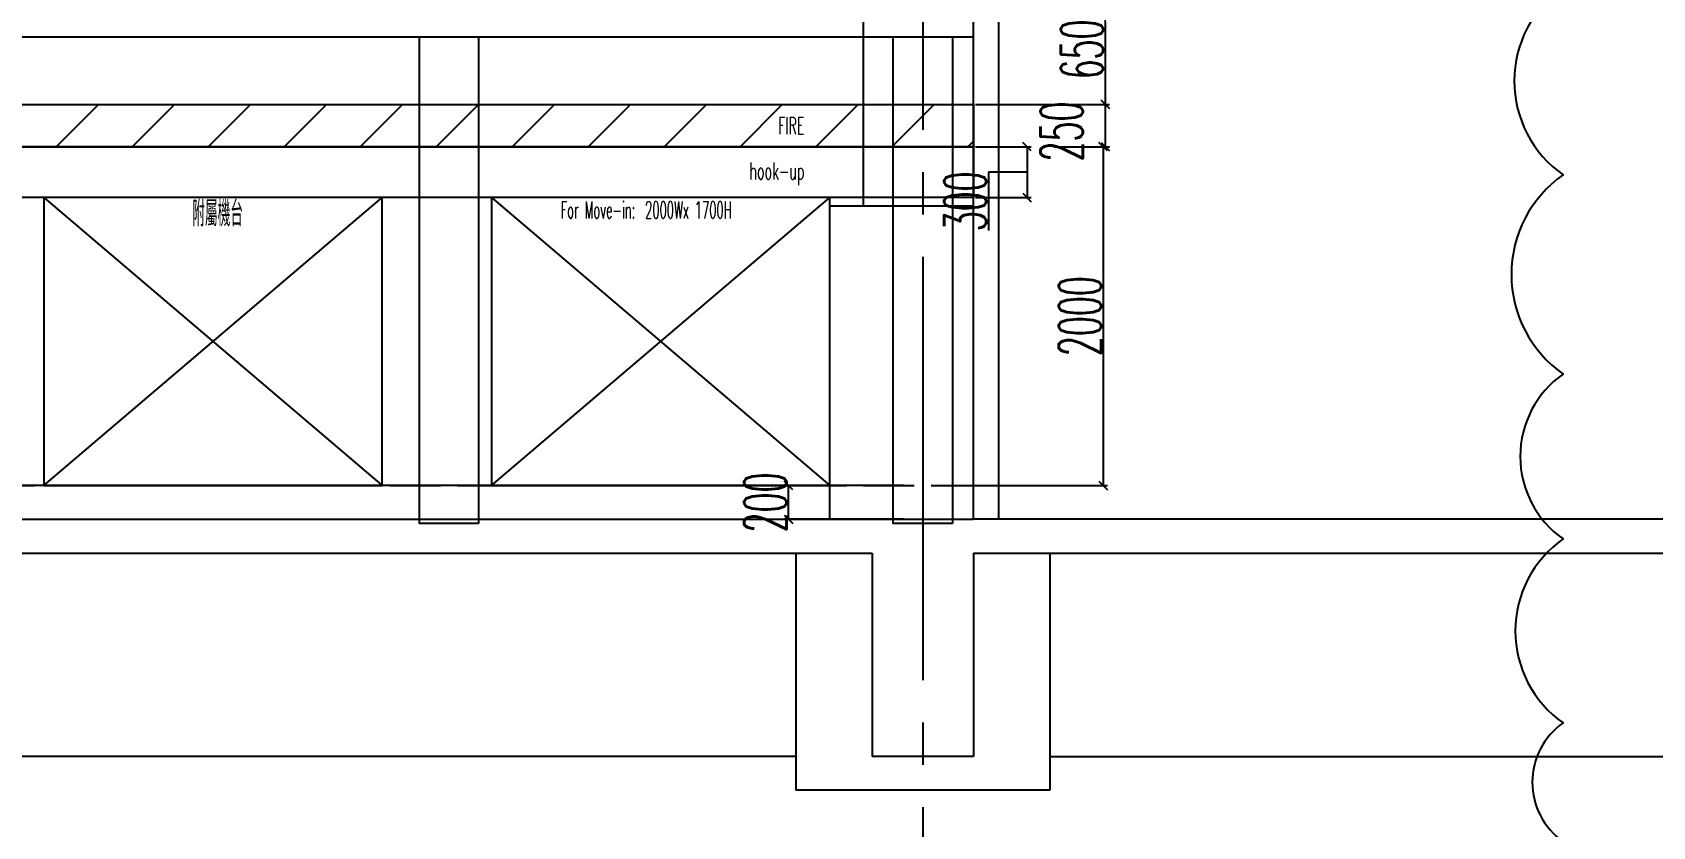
# Model space of a CAD drawing. Extents: x -18489 to 195597, y -1599 to 112111.
# Drawn here: x 22994 to 23951, y 26119 to 26588 of the extents above; entities that cross this region are included whole.
import ezdxf
from ezdxf.enums import TextEntityAlignment as Align
from ezdxf.xclip import XClip

# ---------------------------------------------------------------- set-up
doc = ezdxf.new("R2010")
doc.units = 0
doc.header["$LTSCALE"] = 100
doc.header["$XCLIPFRAME"] = 2
doc.linetypes.add('188K-SM-07-F10-MECH-CR PIPE-Y2257103$0$X-S-FAB_SL ALL$0$COL-CEN-LIN', pattern=[3.25, 2.5, -0.25, 0.25, -0.25])
doc.linetypes.add('188K-SM-07-F10-MECH-CR PIPE-Y2257103$0$X-S-FAB_SL ALL$0$HIDDEN', pattern=[0.4, 0.3, -0.1])
for name, color, linetype in [('188K-SM-07-F10-MECH-CR PIPE-Y2257103$0$0-dim', 7, 'Continuous'), ('188K-SM-07-F10-MECH-CR PIPE-Y2257103$0$0-FIRE', 1, 'Continuous'), ('188K-SM-07-F10-MECH-CR PIPE-Y2257103$0$0-hookupzoom', 4, 'Continuous'), ('188K-SM-07-F10-MECH-CR PIPE-Y2257103$0$H-TXT', 7, 'Continuous'), ('188K-SM-07-F10-MECH-CR PIPE-Y2257103$0$X-S-FAB_SL ALL$0$ASP_1', 1, 'Continuous'), ('188K-SM-07-F10-MECH-CR PIPE-Y2257103$0$X-S-FAB_SL ALL$0$ASP_3', 3, 'Continuous'), ('188K-SM-07-F10-MECH-CR PIPE-Y2257103$0$X-S-FAB_SL ALL$0$ASP_8', 8, 'Continuous'), ('188K-SM-07-F10-MECH-CR PIPE-Y2257103$0$X-S-FAB_SL ALL$0$BEAM-S', 2, 'Continuous'), ('188K-SM-07-F10-MECH-CR PIPE-Y2257103$0$X-S-FAB_SL ALL$0$CCL', 15, '188K-SM-07-F10-MECH-CR PIPE-Y2257103$0$X-S-FAB_SL ALL$0$COL-CEN-LIN'), ('188K-SM-07-F10-MECH-CR PIPE-Y2257103$0$X-S-FAB_SL ALL$0$HID', 5, '188K-SM-07-F10-MECH-CR PIPE-Y2257103$0$X-S-FAB_SL ALL$0$HIDDEN'), ('X-N-FAB-L10$0$4', 8, 'Continuous')]:
    doc.layers.add(name, color=color, linetype=linetype)
doc.styles.add('188K-SM-07-F10-MECH-CR PIPE-Y2257103$0$SPG', font='txt.shx', dxfattribs={"width": 0.55, "bigfont": '@chineset.shx'})
doc.styles.add('188K-SM-07-F10-MECH-CR PIPE-Y2257103$0$XCL-SEC 7-HVAC-PIPING-P-T13007$0$LK-TXT2-E', font='romans.shx', dxfattribs={"width": 0.8, "bigfont": 'chineset.shx'})
doc.dimstyles.new('188K-SM-07-F10-MECH-CR PIPE-Y2257103$0$DIMx5', dxfattribs={"dimscale": 5, "dimtxt": 5, "dimasz": 1, "dimexe": 0.5, "dimexo": 0.25, "dimgap": 0.25, "dimtad": 1, "dimdec": 1, "dimlfac": 10, "dimtxsty": '188K-SM-07-F10-MECH-CR PIPE-Y2257103$0$SPG', "dimblk": '188K-SM-07-F10-MECH-CR PIPE-Y2257103$0$_OBLIQUE', "dimcen": 2.5, "dimadec": 0, "dimazin": 0, "dimtfac": 1, "dimtdec": 1, "dimtmove": 0, "dimatfit": 3, "dimldrblk": '188K-SM-07-F10-MECH-CR PIPE-Y2257103$0$_OBLIQUE', "dimfxl": 1, "dimarcsym": 0})

# ---------------------------------------------------------------- blocks, each defined once
blk = doc.blocks.new('188K-SM-07-F10-MECH-CR PIPE-Y2257103$0$_OBLIQUE')
at = {"color": 0, "linetype": 'ByBlock', "lineweight": -2}
blk.add_line((-0.5, -0.5), (0.5, 0.5), dxfattribs=at)
blk = doc.blocks.new('*D2092')
at = {"layer": '188K-SM-07-F10-MECH-CR PIPE-Y2257103$0$0-dim', "color": 0, "lineweight": -2, "transparency": 16777216}
for p, q in [((23508.75, 26320.79), (23438.15, 26320.79)), ((23440.65, 26300.79), (23440.65, 26320.79)), ((23508.75, 26300.79), (23438.15, 26300.79))]:
    blk.add_line(p, q, dxfattribs=at)
at = {"layer": 'DefPoints', "color": 0, "transparency": 16777216}
for p in [(23440.65, 26320.79), (23510, 26320.79), (23510, 26300.79)]:
    blk.add_point(p, dxfattribs=at)
at = {"layer": '188K-SM-07-F10-MECH-CR PIPE-Y2257103$0$0-dim', "color": 0, "lineweight": -2, "transparency": 16777216, "xscale": 5, "yscale": 5, "zscale": 5}
for p, rotation in [((23440.65, 26320.79), 90), ((23440.65, 26300.79), 270)]:
    blk.add_blockref('188K-SM-07-F10-MECH-CR PIPE-Y2257103$0$_OBLIQUE', p, dxfattribs=dict(at, rotation=rotation))
at = {"layer": '188K-SM-07-F10-MECH-CR PIPE-Y2257103$0$0-dim', "color": 0, "transparency": 16777216, "insert": (23426.9, 26310.79), "char_height": 25, "attachment_point": 5, "rotation": 90, "style": '188K-SM-07-F10-MECH-CR PIPE-Y2257103$0$SPG'}
blk.add_mtext('200', dxfattribs=at)
blk = doc.blocks.new('*D2089')
at = {"color": 0, "lineweight": -2, "transparency": 16777216}
for p, q in [((23551.25, 26610.79), (23630.36, 26610.79)), ((23627.86, 26610.79), (23627.86, 26545.79)), ((23551.25, 26545.79), (23630.36, 26545.79))]:
    blk.add_line(p, q, dxfattribs=at)
at = {"layer": 'DefPoints', "color": 0, "transparency": 16777216}
for p in [(23550, 26610.79), (23550, 26545.79), (23627.86, 26545.79)]:
    blk.add_point(p, dxfattribs=at)
at = {"color": 0, "lineweight": -2, "transparency": 16777216, "xscale": 5, "yscale": 5, "zscale": 5}
for p, rotation in [((23627.86, 26610.79), 90), ((23627.86, 26545.79), 270)]:
    blk.add_blockref('188K-SM-07-F10-MECH-CR PIPE-Y2257103$0$_OBLIQUE', p, dxfattribs=dict(at, rotation=rotation))
at = {"color": 0, "transparency": 16777216, "insert": (23614.11, 26578.29), "char_height": 25, "attachment_point": 5, "rotation": 90, "style": '188K-SM-07-F10-MECH-CR PIPE-Y2257103$0$SPG'}
blk.add_mtext('650', dxfattribs=at)
blk = doc.blocks.new('*D2090')
at = {"color": 0, "lineweight": -2, "transparency": 16777216}
for p, q in [((23551.25, 26545.79), (23630.36, 26545.79)), ((23627.86, 26545.79), (23627.86, 26520.79)), ((23597.45, 26520.79), (23630.36, 26520.79))]:
    blk.add_line(p, q, dxfattribs=at)
at = {"layer": 'DefPoints', "color": 0, "transparency": 16777216}
for p in [(23550, 26545.79), (23596.2, 26520.79), (23627.86, 26520.79)]:
    blk.add_point(p, dxfattribs=at)
at = {"color": 0, "lineweight": -2, "transparency": 16777216, "xscale": 5, "yscale": 5, "zscale": 5}
for p, rotation in [((23627.86, 26545.79), 90), ((23627.86, 26520.79), 270)]:
    blk.add_blockref('188K-SM-07-F10-MECH-CR PIPE-Y2257103$0$_OBLIQUE', p, dxfattribs=dict(at, rotation=rotation))
at = {"color": 0, "transparency": 16777216, "insert": (23602.08, 26529.77), "char_height": 25, "attachment_point": 5, "rotation": 90, "style": '188K-SM-07-F10-MECH-CR PIPE-Y2257103$0$SPG'}
blk.add_mtext('250', dxfattribs=at)
blk = doc.blocks.new('*D2099')
at = {"color": 0, "lineweight": -2, "transparency": 16777216}
for p, q in [((23551.25, 26520.79), (23584.15, 26520.79)), ((23581.65, 26520.79), (23581.65, 26490.79)), ((23581.65, 26505.79), (23558.79, 26505.84)), ((23558.79, 26505.84), (23558.79, 26471.25)), ((23551.25, 26490.79), (23584.15, 26490.79))]:
    blk.add_line(p, q, dxfattribs=at)
at = {"layer": 'DefPoints', "color": 0, "transparency": 16777216}
for p in [(23550, 26520.79), (23550, 26490.79), (23581.65, 26490.79)]:
    blk.add_point(p, dxfattribs=at)
at = {"color": 0, "lineweight": -2, "transparency": 16777216, "xscale": 5, "yscale": 5, "zscale": 5}
for p, rotation in [((23581.65, 26520.79), 90), ((23581.65, 26490.79), 270)]:
    blk.add_blockref('188K-SM-07-F10-MECH-CR PIPE-Y2257103$0$_OBLIQUE', p, dxfattribs=dict(at, rotation=rotation))
at = {"color": 0, "transparency": 16777216, "insert": (23545.04, 26488.55), "char_height": 25, "attachment_point": 5, "rotation": 90, "style": '188K-SM-07-F10-MECH-CR PIPE-Y2257103$0$SPG'}
blk.add_mtext('300', dxfattribs=at)
blk = doc.blocks.new('*D2091')
at = {"color": 0, "lineweight": -2, "transparency": 16777216}
for p, q in [((23597.45, 26520.79), (23629.14, 26520.79)), ((23626.64, 26520.79), (23626.64, 26320.79)), ((23538.75, 26320.79), (23629.14, 26320.79))]:
    blk.add_line(p, q, dxfattribs=at)
at = {"layer": 'DefPoints', "color": 0, "transparency": 16777216}
for p in [(23596.2, 26520.79), (23537.5, 26320.79), (23626.64, 26320.79)]:
    blk.add_point(p, dxfattribs=at)
at = {"color": 0, "lineweight": -2, "transparency": 16777216, "xscale": 5, "yscale": 5, "zscale": 5}
for p, rotation in [((23626.64, 26520.79), 90), ((23626.64, 26320.79), 270)]:
    blk.add_blockref('188K-SM-07-F10-MECH-CR PIPE-Y2257103$0$_OBLIQUE', p, dxfattribs=dict(at, rotation=rotation))
at = {"color": 0, "transparency": 16777216, "insert": (23612.89, 26420.79), "char_height": 25, "attachment_point": 5, "rotation": 90, "style": '188K-SM-07-F10-MECH-CR PIPE-Y2257103$0$SPG'}
blk.add_mtext('2000', dxfattribs=at)
blk = doc.blocks.new('188K-SM-07-F10-MECH-CR PIPE-Y2257103$0$X-S-FAB_SL ALL$0$A$Ceb448ab1')
at = {"layer": '188K-SM-07-F10-MECH-CR PIPE-Y2257103$0$X-S-FAB_SL ALL$0$CCL'}
blk.add_line((23520, 3600), (23520, 0), dxfattribs=at)
blk = doc.blocks.new('*U1953')
at = {"color": 241}
blk.add_lwpolyline([(17.5, 50), (-17.5, 50), (-17.5, 337.5), (17.5, 337.5)], close=True, dxfattribs=at)
blk = doc.blocks.new('188K-SM-07-F10-MECH-CR PIPE-Y2257103$0$X-S-FAB_SL ALL')
at = {"color": 241}
for p, q in [((-2628.521, -72748.977), (19076.479, -72748.977)), ((-2628.521, -72788.977), (19076.479, -72788.977))]:
    blk.add_line(p, q, dxfattribs=at)
at = {"layer": '188K-SM-07-F10-MECH-CR PIPE-Y2257103$0$X-S-FAB_SL ALL$0$ASP_1'}
for p, q in [((12198.979, -73033.977), (19076.479, -73033.977)), ((19841.479, -73033.977), (19076.479, -73033.977)), ((19076.479, -73033.977), (19076.479, -73033.977)), ((18236.479, -73053.977), (19016.479, -73053.977)), ((19016.479, -73053.977), (19016.479, -73173.977)), ((19076.479, -73053.977), (19856.479, -73053.977)), ((19076.479, -73053.977), (19076.479, -73173.977)), ((19076.479, -73173.977), (19016.479, -73173.977))]:
    blk.add_line(p, q, dxfattribs=at)
at = {"layer": '188K-SM-07-F10-MECH-CR PIPE-Y2257103$0$X-S-FAB_SL ALL$0$ASP_3'}
for p, q in [((19076.479, -73033.977), (19076.479, -72671.477)), ((19091.479, -73033.977), (19091.479, -72671.477))]:
    blk.add_line(p, q, dxfattribs=at)
at = {"layer": '188K-SM-07-F10-MECH-CR PIPE-Y2257103$0$X-S-FAB_SL ALL$0$ASP_8'}
for p, q in [((19011.479, -72848.977), (19011.479, -71981.477)), ((18991.479, -73033.977), (18991.479, -72848.977)), ((19076.479, -72848.977), (18991.479, -72848.977)), ((18971.479, -73053.977), (18971.479, -73193.977)), ((19121.479, -73053.977), (19121.479, -73193.977)), ((18971.479, -73173.977), (18391.479, -73173.977)), ((19121.479, -73173.977), (19736.479, -73173.977)), ((19121.479, -73193.977), (18971.479, -73193.977))]:
    blk.add_line(p, q, dxfattribs=at)
at = {"layer": '188K-SM-07-F10-MECH-CR PIPE-Y2257103$0$X-S-FAB_SL ALL$0$HID'}
blk.add_line((-2628.521, -73013.977), (19076.479, -73013.977), dxfattribs=at)
at = {"layer": '188K-SM-07-F10-MECH-CR PIPE-Y2257103$0$X-S-FAB_SL ALL$0$BEAM-S'}
for p in [(18766.479, -73086.477), (19046.479, -73086.477)]:
    blk.add_blockref('*U1953', p, dxfattribs=at)
at = {"layer": '188K-SM-07-F10-MECH-CR PIPE-Y2257103$0$X-S-FAB_SL ALL$0$CCL'}
blk.add_blockref('188K-SM-07-F10-MECH-CR PIPE-Y2257103$0$X-S-FAB_SL ALL$0$A$Ceb448ab1', (-4473.521, -73553.977), dxfattribs=at)
blk = doc.blocks.new('X-N-FAB-L10')
at = {"layer": 'X-N-FAB-L10$0$4', "color": 6}
blk.add_lwpolyline([(23898.477, 27409.697, 0.5205671), (23898.477, 27300.417, 0.5205671), (23898.477, 27229.998, 0.5205671), (23898.477, 27105.499, 0.5205671), (23898.477, 26991.177, 0.5205671), (23898.477, 26896.162, 0.5205671), (23898.477, 26779.421, 0.5205671), (23898.477, 26695.471, 0.5205671), (23898.477, 26615.042, 0.5205671), (23898.477, 26504.209, 0.5205671), (23898.477, 26386.595, 0.5205671), (23898.477, 26289.196, 0.5205671), (23898.477, 26180.532, 0.5205671), (23898.477, 26110.549, 0.5205671), (23898.477, 26017.447, 0.5205671), (23898.477, 25892.177, 0.5205671), (23898.477, 25802.898, 0.5205671), (23898.477, 25715.745, 0.5205671), (23898.477, 25606.283, 0.5205671), (23898.477, 25501.794, 0.5205671), (23898.477, 25397.437, 0.5205671), (23898.477, 25326.612, 0.5205671), (23898.477, 25249.538, 0.5205671), (23988.732, 25243.4, 0.5205671)], format="xyb", dxfattribs=at)
blk = doc.blocks.new('188K-SM-07-F10-MECH-CR PIPE-Y2257103')
at = {"layer": '188K-SM-07-F10-MECH-CR PIPE-Y2257103$0$0-FIRE'}
h = blk.add_hatch(dxfattribs=at)
h.set_pattern_fill('ANSI31', color=256, scale=10)
h.set_pattern_definition([(45, (0, 99332.263), (-22.45064, 22.45064), [])])
h.paths.add_polyline_path([(23550, 26520.786), (1845, 26520.786), (1845, 26545.786), (23550, 26545.786)])
blk.add_line((23502.5, 26320.786), (1845, 26320.786))
blk.add_lwpolyline([(23550, 26520.786), (1845, 26520.786), (1845, 26545.786), (23550, 26545.786)], close=True, dxfattribs=at)
at = {"layer": '188K-SM-07-F10-MECH-CR PIPE-Y2257103$0$0-hookupzoom'}
for p, q in [((23265, 26490.786), (23465, 26320.786)), ((23265, 26320.786), (23465, 26490.786))]:
    blk.add_line(p, q, dxfattribs=at)
for points in [[(23550, 26490.786), (1845, 26490.786), (1845, 26520.786), (23550, 26520.786)], [(23265, 26320.786), (23465, 26320.786), (23465, 26490.786), (23265, 26490.786)]]:
    blk.add_lwpolyline(points, close=True, dxfattribs=at)
at = {"layer": '188K-SM-07-F10-MECH-CR PIPE-Y2257103$0$0-hookupzoom', "style": '188K-SM-07-F10-MECH-CR PIPE-Y2257103$0$XCL-SEC 7-HVAC-PIPING-P-T13007$0$LK-TXT2-E', "width": 0.5}
blk.add_text('For Move-in:\u30002000Wx 1700H', height=10, dxfattribs=at).set_placement((23305.962, 26483.47, 0), align=Align.MIDDLE_LEFT)
at = {"layer": '188K-SM-07-F10-MECH-CR PIPE-Y2257103$0$H-TXT', "style": '188K-SM-07-F10-MECH-CR PIPE-Y2257103$0$SPG', "width": 0.55}
for s, p in [('FIRE', (23450.043, 26528.195)), ('hook-up', (23450.043, 26501.513))]:
    blk.add_text(s, height=10, dxfattribs=at).set_placement(p, align=Align.RIGHT)
dim = blk.add_linear_dim(base=(23627.859, 26545.786), p1=(23550, 26610.786), p2=(23550, 26545.786), angle=90, dimstyle='188K-SM-07-F10-MECH-CR PIPE-Y2257103$0$DIMx5', override={"dimtmove": 1})
dim.commit()
dim.dimension.update_dxf_attribs({"geometry": '*D2089', "text_midpoint": (23614.109, 26578.286)})
for base, p1, p2, picture, middle in [((23627.859, 26520.786), (23550, 26545.786), (23596.205, 26520.786), '*D2090', (23615.829, 26529.771)), ((23581.654, 26490.786), (23550, 26520.786), (23550, 26490.786), '*D2099', (23558.785, 26504.588))]:
    dim = blk.add_linear_dim(base=base, p1=p1, p2=p2, angle=90, dimstyle='188K-SM-07-F10-MECH-CR PIPE-Y2257103$0$DIMx5', override={"dimtmove": 1})
    dim.commit()
    dim.dimension.update_dxf_attribs({"geometry": picture, "text_midpoint": middle, "dimtype": 128})
dim = blk.add_linear_dim(base=(23626.638, 26320.786), p1=(23596.205, 26520.786), p2=(23537.5, 26320.786), angle=90, dimstyle='188K-SM-07-F10-MECH-CR PIPE-Y2257103$0$DIMx5')
dim.commit()
dim.dimension.update_dxf_attribs({"geometry": '*D2091', "text_midpoint": (23612.888, 26420.786)})
at = {"layer": '188K-SM-07-F10-MECH-CR PIPE-Y2257103$0$0-dim'}
dim = blk.add_linear_dim(base=(23440.651, 26320.786), p1=(23510, 26300.786), p2=(23510, 26320.786), angle=90, dimstyle='188K-SM-07-F10-MECH-CR PIPE-Y2257103$0$DIMx5', dxfattribs=at)
dim.commit()
dim.dimension.update_dxf_attribs({"geometry": '*D2092', "text_midpoint": (23440.651, 26310.786), "dimtype": 128})
ref = blk.add_blockref('188K-SM-07-F10-MECH-CR PIPE-Y2257103$0$X-S-FAB_SL ALL', (4473.521, 99334.763))
XClip(ref).set_block_clipping_path([(-7553.4648570136, -75341.9369645483), (24026.2025623869, -67725.7696244382)])
at = {"layer": '188K-SM-07-F10-MECH-CR PIPE-Y2257103$0$0-hookupzoom'}
for p, q in [((23000.466, 26490.786), (23200.466, 26320.786)), ((23000.466, 26320.786), (23200.466, 26490.786))]:
    blk.add_line(p, q, dxfattribs=at)
blk.add_lwpolyline([(23000.466, 26320.786), (23200.466, 26320.786), (23200.466, 26490.786), (23000.466, 26490.786)], close=True, dxfattribs=at)
at = {"layer": '188K-SM-07-F10-MECH-CR PIPE-Y2257103$0$0-hookupzoom', "style": '188K-SM-07-F10-MECH-CR PIPE-Y2257103$0$XCL-SEC 7-HVAC-PIPING-P-T13007$0$LK-TXT2-E', "width": 0.5}
blk.add_text('附屬機台', height=15, dxfattribs=at).set_placement((23088.228, 26481.297, 0), align=Align.MIDDLE_LEFT)

msp = doc.modelspace()

# ---------------------------------------------------------------- block references
msp.add_blockref('188K-SM-07-F10-MECH-CR PIPE-Y2257103', (0, 0))

# ---------------------------------------------------------------- next in the draw order: block references
msp.add_blockref('X-N-FAB-L10', (0, 0))

doc.saveas('drawing.dxf')
